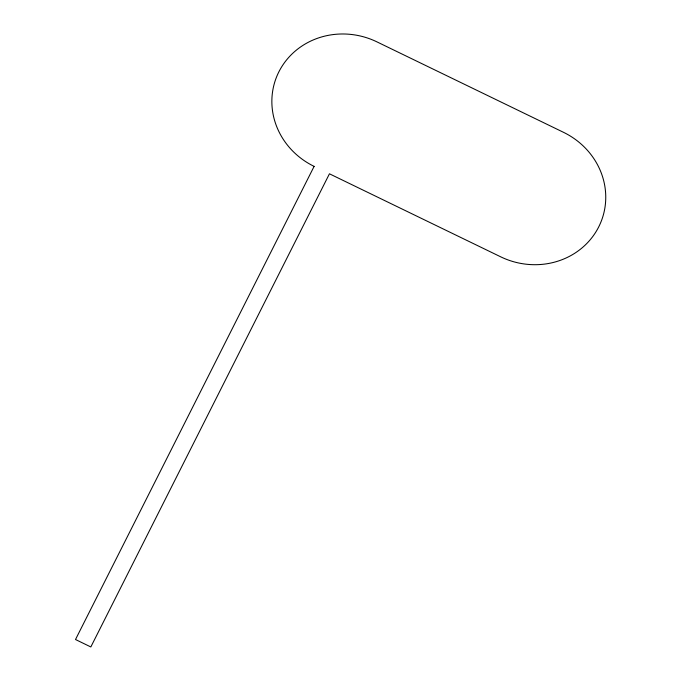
<?xml version="1.0" encoding="UTF-8"?>
<svg xmlns="http://www.w3.org/2000/svg" width="681" height="681" viewBox="0 0 681 681"><rect width="100%" height="100%" fill="white"/><g stroke="black" fill="none" stroke-linecap="round" stroke-linejoin="round"><path stroke-width="1.02" d="M314.12 166.377L75.506 639.519L90.828 646.95L329.451 173.8L500.697 256.822A74.118 69.649 19 0 0 598.727 226.875A74.118 69.649 19 0 0 563.493 132.31L376.916 41.864A74.118 69.649 19 0 0 278.887 71.811A74.118 69.649 19 0 0 314.12 166.377"/></g></svg>
